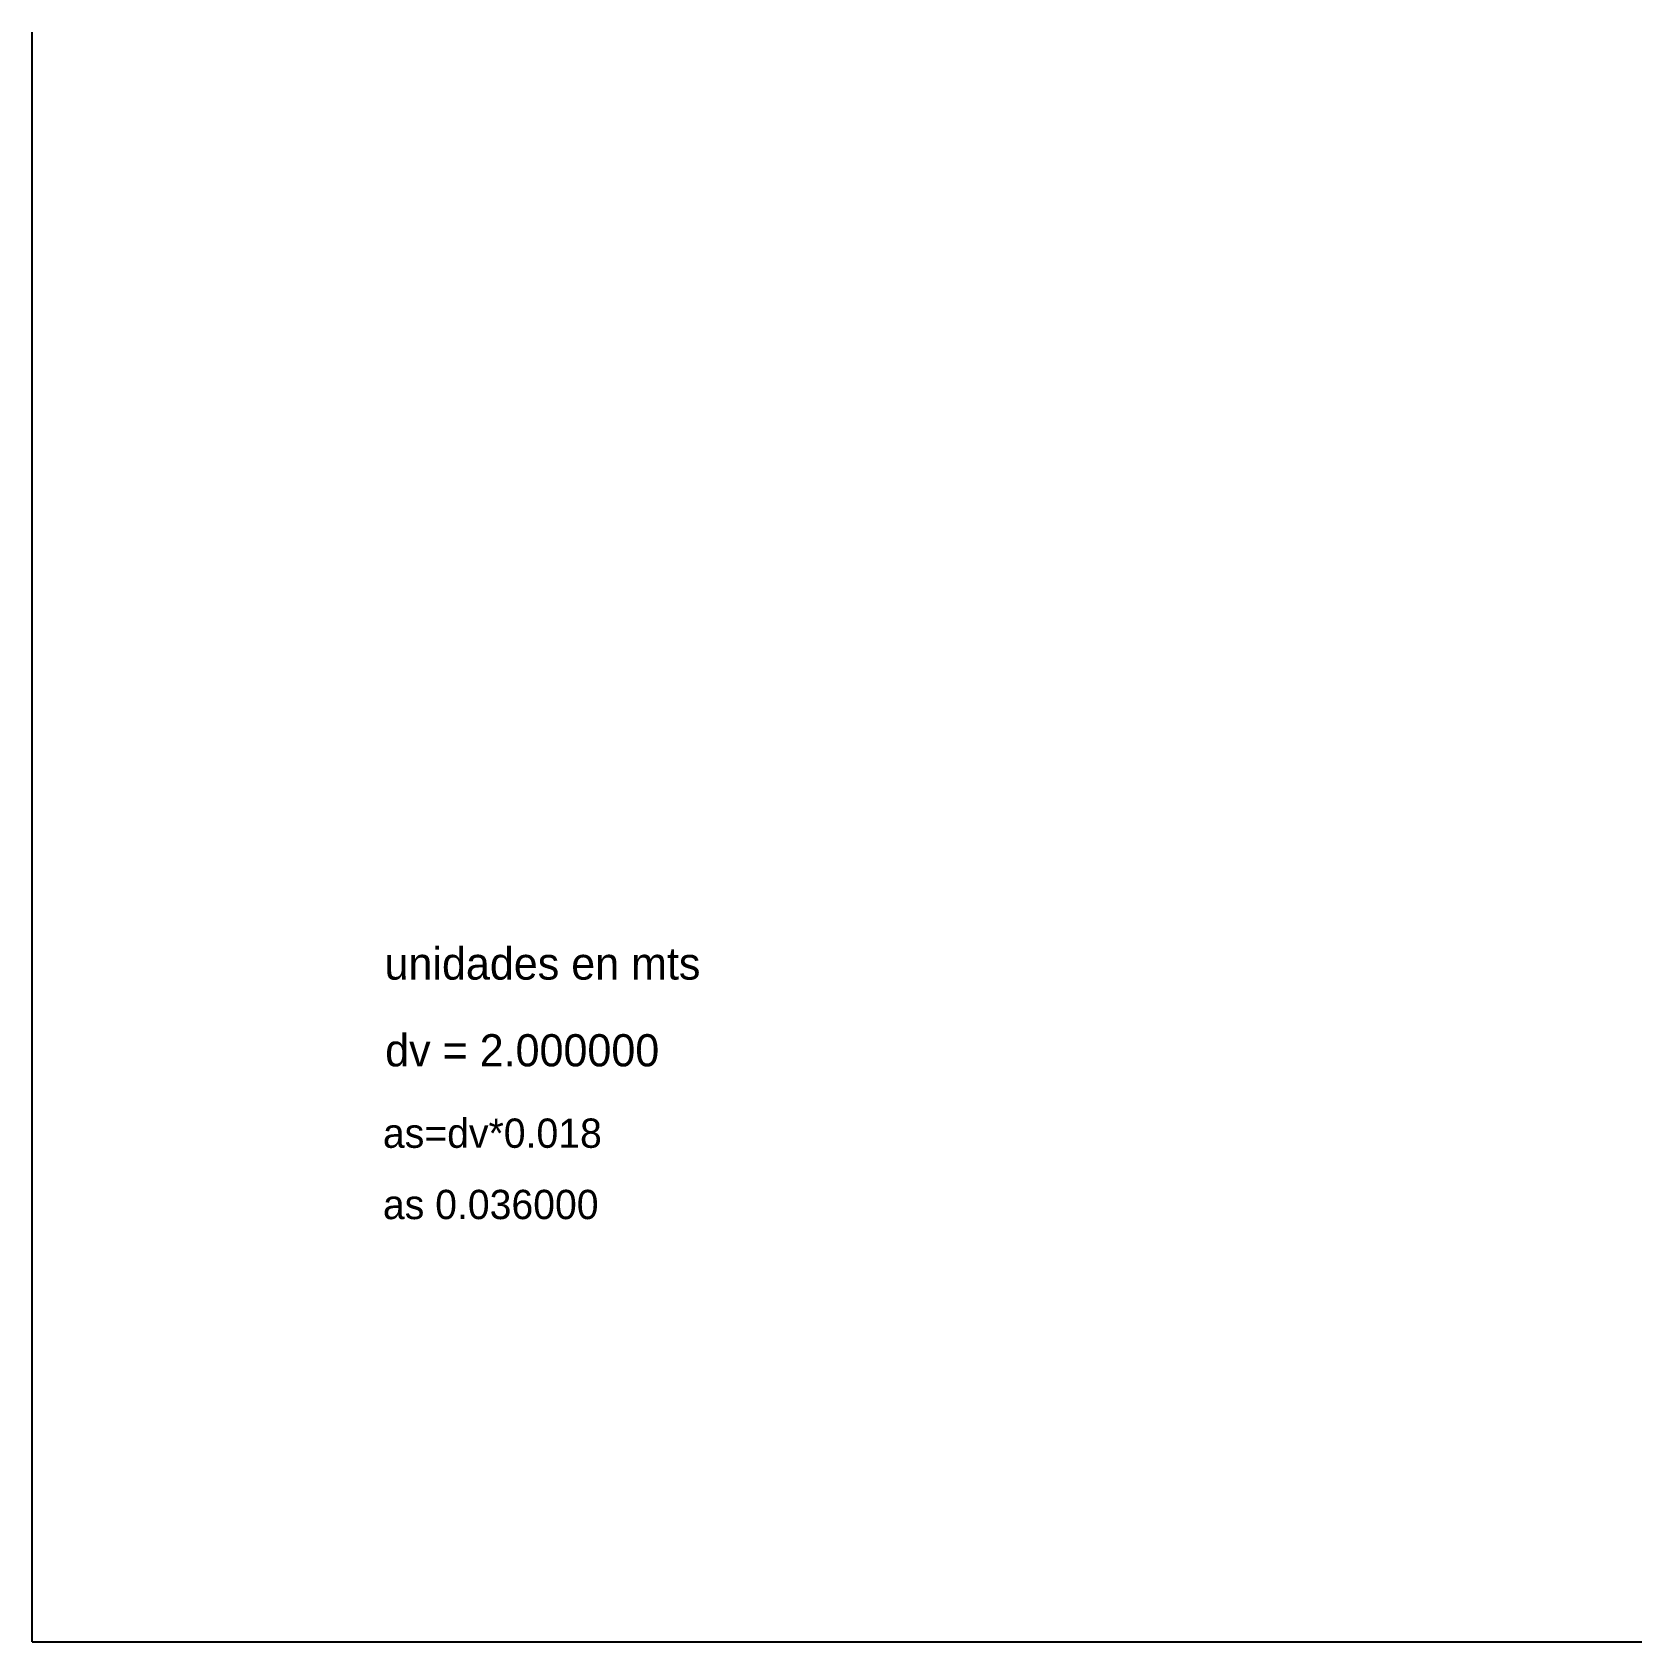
# Model space of a CAD drawing. Extents: x 0 to 1, y 0 to 1.
import ezdxf

# ---------------------------------------------------------------- set-up
doc = ezdxf.new("R2010")
doc.units = 0
doc.layers.add('Default', color=7, linetype='Continuous')

msp = doc.modelspace()

# ---------------------------------------------------------------- linework, layer by layer
at = {"layer": 'Default'}
for q in [(0, 1), (1, 0)]:
    msp.add_line((0, 0), q, dxfattribs=at)

# ---------------------------------------------------------------- texts
for s, height, p in [('unidades en mts', 0.02, (0.2189, 0.4114)), ('dv = 2.000000', 0.02, (0.2193, 0.3575)), ('as=dv*0.018', 0.0182, (0.2179, 0.3069)), ('as 0.036000', 0.0182, (0.2179, 0.2626))]:
    msp.add_text(s, height=height, dxfattribs=at).set_placement(p)

doc.saveas('drawing.dxf')
